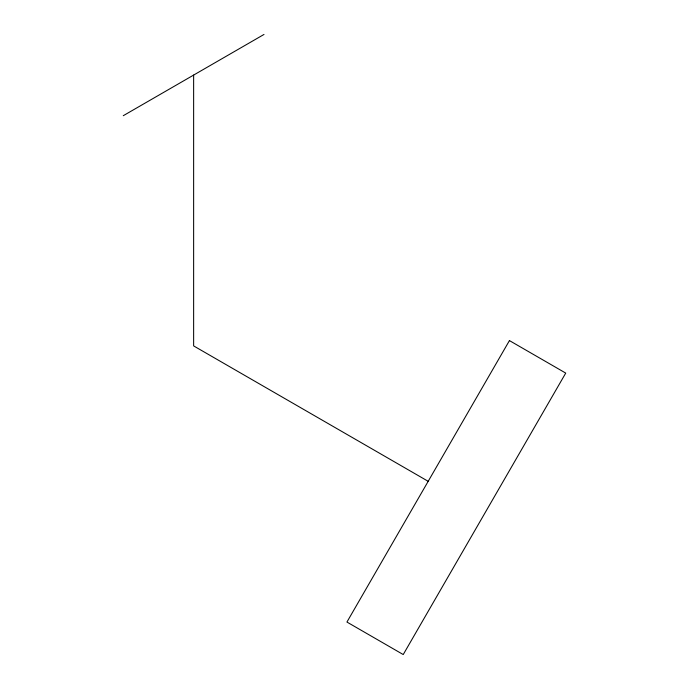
<?xml version="1.0" encoding="UTF-8"?>
<svg xmlns="http://www.w3.org/2000/svg" width="689" height="689" viewBox="0 0 689 689"><rect width="100%" height="100%" fill="white"/><g stroke="black" fill="none" stroke-linecap="round" stroke-linejoin="round"><path stroke-width="1.03" d="M123.271 115.7L263.999 34.45M428.188 481.318L193.635 345.904L193.635 75.075M509.438 340.59L346.937 622.046L403.229 654.55L565.729 373.093L509.438 340.59"/></g></svg>
